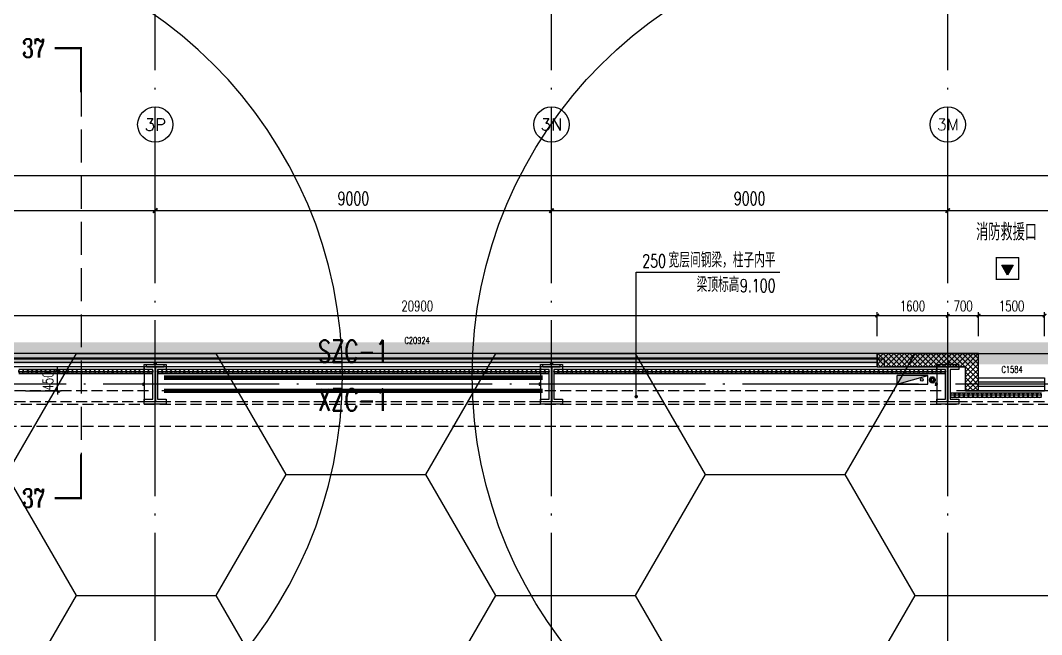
# Model space of a CAD drawing. Extents: x -821772 to -21949, y 506164 to 1049594.
# Drawn here: x -248917 to -225723, y 615030 to 628991 of the extents above; entities that cross this region are included whole.
import ezdxf
from ezdxf.enums import TextEntityAlignment as Align
from ezdxf.xclip import XClip

# ---------------------------------------------------------------- set-up
doc = ezdxf.new("R2010")
doc.units = 0
doc.header["$LTSCALE"] = 1000
doc.header["$MEASUREMENT"] = 0
doc.header["$XCLIPFRAME"] = 2
for name, pattern in [('10平面20250807_t3$0$CENTER', [2, 1.25, -0.25, 0.25, -0.25]), ('10平面20250807_t3$0$DASH', [0.35, 0.25, -0.1]), ('10平面20250807_t3$0$DOTE', [2.42, 2, -0.2, 0.02, -0.2]), ('DASH', [0.35, 0.25, -0.1])]:
    doc.linetypes.add(name, pattern=pattern)
doc.layers.get('Defpoints').update_dxf_attribs({"color": 210})
for name, color, linetype, lineweight in [('1-防火分区线', 201, 'DASH', 50), ('10平面20250807_t3$0$LG-ZF消防', 1, 'Continuous', 60), ('10平面20250807_t3$0$THIN', 8, 'Continuous', 0), ('10平面20250807_t3$0$柱间支撑', 8, '10平面20250807_t3$0$CENTER', 0)]:
    doc.layers.add(name, color=color, linetype=linetype, lineweight=lineweight)
for name, color, linetype in [('10平面20250807_t3$0$A-AXIS-D', 8, 'Continuous'), ('10平面20250807_t3$0$A-AXIS-DOTE', 8, '10平面20250807_t3$0$DOTE'), ('10平面20250807_t3$0$A-AXIS-DP', 8, 'Continuous'), ('10平面20250807_t3$0$A-AXIS-SYMB', 8, 'Continuous'), ('10平面20250807_t3$0$A-HATCH-2', 8, 'Continuous'), ('10平面20250807_t3$0$A-HRAIL', 8, 'Continuous'), ('10平面20250807_t3$0$A-LIN-V', 8, 'Continuous'), ('10平面20250807_t3$0$A-SFCE', 8, 'Continuous'), ('10平面20250807_t3$0$A-TEXT', 8, 'Continuous'), ('10平面20250807_t3$0$A-WINDOW', 8, 'Continuous'), ('10平面20250807_t3$0$AS-COLN', 8, 'Continuous'), ('10平面20250807_t3$0$AS-WALL', 8, 'Continuous'), ('10平面20250807_t3$0$AS-结构边线层', 8, 'Continuous'), ('10平面20250807_t3$0$DIM_SYMB', 8, 'Continuous'), ('10平面20250807_t3$0$PUB_HATCH', 8, 'Continuous'), ('10平面20250807_t3$0$PUB_TEXT', 8, 'Continuous'), ('10平面20250807_t3$0$RP-N2-01$0$$0$A-WIND-J', 8, 'Continuous'), ('10平面20250807_t3$0$RP-N2-01$0$A-WIND-J', 8, 'Continuous'), ('10平面20250807_t3$0$SB_ZF消火栓', 10, 'Continuous'), ('10平面20250807_t3$0$SB_ZF消火栓M', 10, 'Continuous'), ('10平面20250807_t3$0$建-窗', 8, 'Continuous'), ('10平面20250807_t3$0$建-门窗编号', 8, 'Continuous'), ('PUB_HATCH', 8, 'Continuous')]:
    doc.layers.add(name, color=color, linetype=linetype)
doc.styles.add('10平面20250807_t3$0$_TCH_AXIS', font='COMPLEX', dxfattribs={"bigfont": 'GBCBIG'})
doc.styles.add('10平面20250807_t3$0$_TCH_DIM', font='SIMPLEX', dxfattribs={"bigfont": 'GBCBIG'})
doc.styles.add('10平面20250807_t3$0$_TCH_DIM_T3', font='SIMPLEX', dxfattribs={"width": 0.705882, "bigfont": 'GBCBIG'})
doc.styles.add('10平面20250807_t3$0$_TCH_LABEL', font='COMPLEX', dxfattribs={"bigfont": 'GBCBIG'})
doc.styles.add('10平面20250807_t3$0$A-WIN-LABEL', font='SIMPLEX', dxfattribs={"bigfont": 'GBCBIG'})
doc.styles.add('10平面20250807_t3$0$TSSD_Rein', font='tj-romans1.shx', dxfattribs={"width": 0.7, "bigfont": 'tj-hztxt.shx'})
doc.dimstyles.new('10平面20250807_t3$0$_TCH_ARCH&&10', dxfattribs={"dimtxt": 29.75, "dimasz": 10, "dimexe": 10, "dimexo": 10, "dimgap": 12.625, "dimtad": 1, "dimdec": 0, "dimzin": 0, "dimdsep": 46, "dimtxsty": '10平面20250807_t3$0$_TCH_DIM_T3', "dimblk": '10平面20250807_t3$0$_ArchTick', "dimcen": 0.09, "dimclrt": 7, "dimazin": 2, "dimtfac": 1, "dimtdec": 0, "dimtix": 1, "dimtmove": 2, "dimatfit": 3, "dimfxl": 0, "dimtolj": 1, "dimtzin": 0, "dimarcsym": 0})
doc.dimstyles.new('10平面20250807_t3$0$_TCH_ARCH&&100', dxfattribs={"dimtxt": 297.5, "dimasz": 100, "dimexe": 100, "dimexo": 100, "dimgap": 126.25, "dimtad": 1, "dimdec": 0, "dimzin": 0, "dimdsep": 46, "dimtxsty": '10平面20250807_t3$0$_TCH_DIM_T3', "dimblk": '10平面20250807_t3$0$_ArchTick', "dimcen": 0.09, "dimclrt": 7, "dimazin": 2, "dimtfac": 1, "dimtdec": 0, "dimtix": 1, "dimtmove": 2, "dimatfit": 3, "dimfxl": 0, "dimtolj": 1, "dimtzin": 0, "dimarcsym": 0})
doc.dimstyles.new('10平面20250807_t3$0$_TCH_ARCH&&80', dxfattribs={"dimtxt": 238, "dimasz": 80, "dimexe": 80, "dimexo": 80, "dimgap": 101, "dimtad": 1, "dimdec": 0, "dimzin": 0, "dimdsep": 46, "dimtxsty": '10平面20250807_t3$0$_TCH_DIM_T3', "dimblk": '10平面20250807_t3$0$_ArchTick', "dimcen": 0.09, "dimclrt": 7, "dimazin": 2, "dimtfac": 1, "dimtdec": 0, "dimtix": 1, "dimtmove": 2, "dimatfit": 3, "dimfxl": 0, "dimtolj": 1, "dimtzin": 0, "dimarcsym": 0})
pattern_1 = [(45, (60, 0), (-60.000061, 60.000061), []), (135, (60, 0), (-60.000061, -60.000061), [])]

# ---------------------------------------------------------------- blocks, each defined once
blk = doc.blocks.new('10平面20250807_t3$0$_ArchTick')
at = {"color": 0, "linetype": 'ByBlock', "const_width": 0.4}
blk.add_lwpolyline([(-0.5, -0.5), (0.5, 0.5)], dxfattribs=at)
blk = doc.blocks.new('*D10059')
at = {"layer": '10平面20250807_t3$0$A-AXIS-D', "color": 0, "lineweight": -2}
for p, q in [((-34118, -180910), (-34118, -180052)), ((-34118, -180152), (-25118, -180152)), ((-25118, -180910), (-25118, -180052))]:
    blk.add_line(p, q, dxfattribs=at)
at = {"layer": 'Defpoints', "color": 0}
for p in [(-25118, -180152), (-34118, -181010), (-25118, -181010)]:
    blk.add_point(p, dxfattribs=at)
at = {"layer": '10平面20250807_t3$0$A-AXIS-D', "color": 0, "lineweight": -2, "xscale": 100, "yscale": 100, "zscale": 100, "rotation": 180}
blk.add_blockref('10平面20250807_t3$0$_ArchTick', (-34118, -180152), dxfattribs=at)
at = {"layer": '10平面20250807_t3$0$A-AXIS-D', "color": 0, "lineweight": -2, "xscale": 100, "yscale": 100, "zscale": 100}
blk.add_blockref('10平面20250807_t3$0$_ArchTick', (-25118, -180152), dxfattribs=at)
at = {"layer": '10平面20250807_t3$0$A-AXIS-D', "color": 7, "insert": (-29618, -179877), "char_height": 297.5, "attachment_point": 5, "style": '10平面20250807_t3$0$_TCH_DIM_T3'}
blk.add_mtext('\\A1;9000', dxfattribs=at)
blk = doc.blocks.new('*D10060')
at = {"layer": '10平面20250807_t3$0$A-AXIS-D', "color": 0, "lineweight": -2}
for p, q in [((-25118, -180910), (-25118, -180052)), ((-25118, -180152), (-16118, -180152)), ((-16118, -180910), (-16118, -180052))]:
    blk.add_line(p, q, dxfattribs=at)
at = {"layer": 'Defpoints', "color": 0}
for p in [(-16118, -180152), (-25118, -181010), (-16118, -181010)]:
    blk.add_point(p, dxfattribs=at)
at = {"layer": '10平面20250807_t3$0$A-AXIS-D', "color": 0, "lineweight": -2, "xscale": 100, "yscale": 100, "zscale": 100, "rotation": 180}
blk.add_blockref('10平面20250807_t3$0$_ArchTick', (-25118, -180152), dxfattribs=at)
at = {"layer": '10平面20250807_t3$0$A-AXIS-D', "color": 0, "lineweight": -2, "xscale": 100, "yscale": 100, "zscale": 100}
blk.add_blockref('10平面20250807_t3$0$_ArchTick', (-16118, -180152), dxfattribs=at)
at = {"layer": '10平面20250807_t3$0$A-AXIS-D', "color": 7, "insert": (-20618, -179877), "char_height": 297.5, "attachment_point": 5, "style": '10平面20250807_t3$0$_TCH_DIM_T3'}
blk.add_mtext('\\A1;9000', dxfattribs=at)
blk = doc.blocks.new('*D10061')
at = {"layer": '10平面20250807_t3$0$A-AXIS-D', "color": 0, "lineweight": -2}
for p, q in [((-16118, -180910), (-16118, -180052)), ((-16118, -180152), (-7118, -180152)), ((-7118, -180910), (-7118, -180052))]:
    blk.add_line(p, q, dxfattribs=at)
at = {"layer": 'Defpoints', "color": 0}
for p in [(-7118, -180152), (-16118, -181010), (-7118, -181010)]:
    blk.add_point(p, dxfattribs=at)
at = {"layer": '10平面20250807_t3$0$A-AXIS-D', "color": 0, "lineweight": -2, "xscale": 100, "yscale": 100, "zscale": 100, "rotation": 180}
blk.add_blockref('10平面20250807_t3$0$_ArchTick', (-16118, -180152), dxfattribs=at)
at = {"layer": '10平面20250807_t3$0$A-AXIS-D', "color": 0, "lineweight": -2, "xscale": 100, "yscale": 100, "zscale": 100}
blk.add_blockref('10平面20250807_t3$0$_ArchTick', (-7118, -180152), dxfattribs=at)
at = {"layer": '10平面20250807_t3$0$A-AXIS-D', "color": 7, "insert": (-11618, -179877), "char_height": 297.5, "attachment_point": 5, "style": '10平面20250807_t3$0$_TCH_DIM_T3'}
blk.add_mtext('\\A1;9000', dxfattribs=at)
blk = doc.blocks.new('*D10062')
at = {"layer": '10平面20250807_t3$0$A-AXIS-D', "color": 0, "lineweight": -2}
for p, q in [((-7118, -180910), (-7118, -180052)), ((-7118, -180152), (1882, -180152)), ((1882, -180910), (1882, -180052))]:
    blk.add_line(p, q, dxfattribs=at)
at = {"layer": 'Defpoints', "color": 0}
for p in [(1882, -180152), (-7118, -181010), (1882, -181010)]:
    blk.add_point(p, dxfattribs=at)
at = {"layer": '10平面20250807_t3$0$A-AXIS-D', "color": 0, "lineweight": -2, "xscale": 100, "yscale": 100, "zscale": 100, "rotation": 180}
blk.add_blockref('10平面20250807_t3$0$_ArchTick', (-7118, -180152), dxfattribs=at)
at = {"layer": '10平面20250807_t3$0$A-AXIS-D', "color": 0, "lineweight": -2, "xscale": 100, "yscale": 100, "zscale": 100}
blk.add_blockref('10平面20250807_t3$0$_ArchTick', (1882, -180152), dxfattribs=at)
at = {"layer": '10平面20250807_t3$0$A-AXIS-D', "color": 7, "insert": (-2618, -179877), "char_height": 297.5, "attachment_point": 5, "style": '10平面20250807_t3$0$_TCH_DIM_T3'}
blk.add_mtext('\\A1;9000', dxfattribs=at)
blk = doc.blocks.new('*D10074')
at = {"layer": '10平面20250807_t3$0$A-AXIS-D', "color": 0, "lineweight": -2}
for p, q in [((-93018, -180810), (-93018, -179252)), ((92682, -180810), (92682, -179252)), ((-93018, -179352), (92682, -179352))]:
    blk.add_line(p, q, dxfattribs=at)
at = {"layer": 'Defpoints', "color": 0}
for p in [(92682, -179352), (-93018, -180910), (92682, -180910)]:
    blk.add_point(p, dxfattribs=at)
at = {"layer": '10平面20250807_t3$0$A-AXIS-D', "color": 0, "lineweight": -2, "xscale": 100, "yscale": 100, "zscale": 100, "rotation": 180}
blk.add_blockref('10平面20250807_t3$0$_ArchTick', (-93018, -179352), dxfattribs=at)
at = {"layer": '10平面20250807_t3$0$A-AXIS-D', "color": 0, "lineweight": -2, "xscale": 100, "yscale": 100, "zscale": 100}
blk.add_blockref('10平面20250807_t3$0$_ArchTick', (92682, -179352), dxfattribs=at)
at = {"layer": '10平面20250807_t3$0$A-AXIS-D', "color": 7, "insert": (-168, -179077), "char_height": 297.5, "attachment_point": 5, "style": '10平面20250807_t3$0$_TCH_DIM_T3'}
blk.add_mtext('\\A1;185700', dxfattribs=at)
blk = doc.blocks.new('10平面20250807_t3$0$43243')
at = {"layer": '10平面20250807_t3$0$AS-结构边线层'}
blk.add_lwpolyline([(-225354, 620570), (-227454, 620570), (-227454, 621120), (-229294, 621120), (-229294, 621290), (-250514, 621290), (-250514, 621120), (-252354, 621120), (-252354, 620570), (-254454, 620570), (-254454, 621120), (-263994, 621120), (-263994, 621290), (-277514, 621290)], dxfattribs=at)
blk = doc.blocks.new('*D10476')
at = {"layer": '10平面20250807_t3$0$A-AXIS-DP', "color": 0, "lineweight": -2}
for p, q in [((-248800, 621020), (-247992, 621020)), ((-248072, 621020), (-248072, 621100)), ((-248072, 620570), (-248072, 621020)), ((-248800, 620570), (-247992, 620570)), ((-248072, 620570), (-248072, 620490))]:
    blk.add_line(p, q, dxfattribs=at)
at = {"layer": 'Defpoints', "color": 0}
for p in [(-248880, 621020), (-248072, 621020), (-248880, 620570)]:
    blk.add_point(p, dxfattribs=at)
at = {"layer": '10平面20250807_t3$0$A-AXIS-DP', "color": 0, "lineweight": -2, "xscale": 80, "yscale": 80, "zscale": 80}
for p, rotation in [((-248072, 621020), 270), ((-248072, 620570), 90)]:
    blk.add_blockref('10平面20250807_t3$0$_ArchTick', p, dxfattribs=dict(at, rotation=rotation))
at = {"layer": '10平面20250807_t3$0$A-AXIS-DP', "color": 7, "insert": (-248292, 620795), "char_height": 238, "attachment_point": 5, "rotation": 90, "style": '10平面20250807_t3$0$_TCH_DIM_T3'}
blk.add_mtext('\\A1;450', dxfattribs=at)
blk = doc.blocks.new('10平面20250807_t3$0$4324324')
at = {"layer": '10平面20250807_t3$0$A-HATCH-2', "linetype": '10平面20250807_t3$0$DASH'}
for p, q in [((-294754.2, 620270), (-135554.2, 620270)), ((-294754.2, 619770), (-135554.2, 619770))]:
    blk.add_line(p, q, dxfattribs=at)
blk = doc.blocks.new('*D10492')
at = {"layer": '10平面20250807_t3$0$A-AXIS-DP', "color": 0, "lineweight": -2}
for p, q in [((-165054, 621030), (-165054, 621079)), ((-165054, 621069), (-164654, 621069)), ((-164654, 621030), (-164654, 621079))]:
    blk.add_line(p, q, dxfattribs=at)
at = {"layer": 'Defpoints', "color": 0}
for p in [(-165054, 621020), (-164654, 621069), (-164654, 621020)]:
    blk.add_point(p, dxfattribs=at)
at = {"layer": '10平面20250807_t3$0$A-AXIS-DP', "color": 0, "lineweight": -2, "xscale": 10, "yscale": 10, "zscale": 10, "rotation": 180}
blk.add_blockref('10平面20250807_t3$0$_ArchTick', (-165054, 621069), dxfattribs=at)
at = {"layer": '10平面20250807_t3$0$A-AXIS-DP', "color": 0, "lineweight": -2, "xscale": 10, "yscale": 10, "zscale": 10}
blk.add_blockref('10平面20250807_t3$0$_ArchTick', (-164654, 621069), dxfattribs=at)
at = {"layer": '10平面20250807_t3$0$A-AXIS-DP', "color": 7, "insert": (-164854, 621096), "char_height": 29.8, "attachment_point": 5, "style": '10平面20250807_t3$0$_TCH_DIM_T3'}
blk.add_mtext('\\A1;400', dxfattribs=at)
blk = doc.blocks.new('*D10493')
at = {"layer": '10平面20250807_t3$0$A-AXIS-DP', "color": 0, "lineweight": -2}
for p, q in [((-165064, 621020), (-165105, 621020)), ((-165095, 620220), (-165095, 621020)), ((-165064, 620220), (-165105, 620220))]:
    blk.add_line(p, q, dxfattribs=at)
at = {"layer": 'Defpoints', "color": 0}
for p in [(-165095, 621020), (-165054, 621020), (-165054, 620220)]:
    blk.add_point(p, dxfattribs=at)
at = {"layer": '10平面20250807_t3$0$A-AXIS-DP', "color": 0, "lineweight": -2, "xscale": 10, "yscale": 10, "zscale": 10}
for p, rotation in [((-165095, 621020), 90), ((-165095, 620220), 270)]:
    blk.add_blockref('10平面20250807_t3$0$_ArchTick', p, dxfattribs=dict(at, rotation=rotation))
at = {"layer": '10平面20250807_t3$0$A-AXIS-DP', "color": 7, "insert": (-165123, 620620), "char_height": 29.8, "attachment_point": 5, "rotation": 90, "style": '10平面20250807_t3$0$_TCH_DIM_T3'}
blk.add_mtext('\\A1;800', dxfattribs=at)
blk = doc.blocks.new('10平面20250807_t3$0$RP-N2-01$0$$0$xfjy')
at = {"layer": '10平面20250807_t3$0$RP-N2-01$0$$0$A-WIND-J'}
h = blk.add_hatch(color=256, dxfattribs=at)
h.dxf.hatch_style = 1
h.paths.add_polyline_path([(1141876, -26214), (1142135, -26214), (1142005, -25989)])
at = {"layer": '10平面20250807_t3$0$RP-N2-01$0$$0$A-WIND-J', "const_width": 25}
blk.add_lwpolyline([(1141755, -25889), (1141755, -26389), (1142255, -26389), (1142255, -25889)], close=True, dxfattribs=at)
at = {"layer": '10平面20250807_t3$0$RP-N2-01$0$$0$A-WIND-J'}
for points in [[(1141755, -26389), (1142255, -26389), (1142255, -25889), (1141755, -25889)], [(1141876, -26214), (1142135, -26214), (1142005, -25989)]]:
    blk.add_lwpolyline(points, close=True, dxfattribs=at)
blk = doc.blocks.new('10平面20250807_t3$0$RP-N2-01$0$xfjy')
at = {"layer": '10平面20250807_t3$0$RP-N2-01$0$$0$A-WIND-J'}
blk.add_blockref('10平面20250807_t3$0$RP-N2-01$0$$0$xfjy', (0, 0), dxfattribs=at)
blk = doc.blocks.new('10平面20250807_t3$0$1232')
at = {"layer": '10平面20250807_t3$0$RP-N2-01$0$A-WIND-J', "xscale": -1, "rotation": 180}
blk.add_blockref('10平面20250807_t3$0$RP-N2-01$0$xfjy', (-1368505, 597215, 0), dxfattribs=at)
at = {"layer": '10平面20250807_t3$0$A-TEXT', "style": '10平面20250807_t3$0$_TCH_DIM'}
blk.add_text('消防救援口', height=384.1, dxfattribs=at).set_placement((-227211, 623989, 0))
blk = doc.blocks.new('10平面20250807_t3$0$23124232432')
at = {"layer": '10平面20250807_t3$0$柱间支撑', "const_width": 100}
for points in [[(-237054, 620870), (-245654, 620870)], [(-237054, 620570), (-245654, 620570)]]:
    blk.add_lwpolyline(points, dxfattribs=at)
at = {"layer": '10平面20250807_t3$0$THIN', "style": '10平面20250807_t3$0$TSSD_Rein', "width": 0.7}
for s, p in [('SZC-1', (-241354, 621070)), ('XZC-1', (-241354, 619966))]:
    blk.add_text(s, height=500, dxfattribs=at).set_placement(p, align=Align.BOTTOM_CENTER)
blk = doc.blocks.new('10平面20250807_t3$0$99平面图例外参$0$$LinePat$圆环')
for points in [[(0, 150), (300, 150)], [(0, 0), (300, 0)], [(0, -150), (300, -150)]]:
    blk.add_lwpolyline(points)
at = {"color": 0}
blk.add_circle((150, 0), 150, dxfattribs=at)
blk = doc.blocks.new('10平面20250807_t3$0$34242343243')
at = {"layer": '10平面20250807_t3$0$A-HRAIL', "yscale": 0.3333333333333333, "zscale": 0.3333333333333333}
for p, xscale, rotation in [((-248954, 621014), 0.3384127419231498, 2.033568827363012e-10), ((-248852, 621014), 0.3384127419231498, 2.033568827363012e-10), ((-248751, 621014), 0.3384127419231498, 2.033568827363012e-10), ((-248649, 621014), 0.3384127419231498, 2.033568827363012e-10), ((-248548, 621014), 0.3384127419231498, 2.033568827363012e-10), ((-248446, 621014), 0.3384127419231498, 2.033568827363012e-10), ((-248345, 621014), 0.3384127419231498, 2.033568827363012e-10), ((-248243, 621014), 0.3384127419231498, 2.033568827363012e-10), ((-248142, 621014), 0.3384127419231498, 2.033568827363012e-10), ((-248040, 621014), 0.3384127419231498, 2.033568827363012e-10), ((-247939, 621014), 0.3384127419231498, 2.033568827363012e-10), ((-247837, 621014), 0.3384127419231498, 2.033568827363012e-10), ((-247736, 621014), 0.3384127419231498, 2.033568827363012e-10), ((-247634, 621014), 0.3384127419231498, 2.033568827363012e-10), ((-247533, 621014), 0.3384127419231498, 2.033568827363012e-10), ((-247431, 621014), 0.3384127419231498, 2.033568827363012e-10), ((-247330, 621014), 0.3384127419231498, 2.033568827363012e-10), ((-247228, 621014), 0.3384127419231498, 2.033568827363012e-10), ((-247126, 621014), 0.3384127419231498, 2.033568827363012e-10), ((-247025, 621014), 0.3384127419231498, 2.033568827363012e-10), ((-246923, 621014), 0.3384127419231498, 2.033568827363012e-10), ((-246822, 621014), 0.3384127419231498, 2.033568827363012e-10), ((-246720, 621014), 0.3384127419231498, 2.033568827363012e-10), ((-246619, 621014), 0.3384127419231498, 2.033568827363012e-10), ((-246517, 621014), 0.3384127419231498, 2.033568827363012e-10), ((-246416, 621014), 0.3384127419231498, 2.033568827363012e-10), ((-246314, 621014), 0.3384127419231498, 2.033568827363012e-10), ((-246213, 621014), 0.3384127419231498, 2.033568827363012e-10), ((-246111, 621014), 0.3384127419231498, 2.033568827363012e-10), ((-246010, 621014), 0.3384127419231498, 2.033568827363012e-10), ((-245800, 621014), 0.3368181818181818, 2.032837260091426e-10), ((-245699, 621014), 0.3368181818181818, 2.032837260091426e-10), ((-245598, 621014), 0.3368181818181818, 2.032837260091426e-10), ((-245497, 621014), 0.3368181818181818, 2.032837260091426e-10), ((-245396, 621014), 0.3368181818181818, 2.032837260091426e-10), ((-245295, 621014), 0.3368181818181818, 2.032837260091426e-10), ((-245194, 621014), 0.3368181818181818, 2.032837260091426e-10), ((-245093, 621014), 0.3368181818181818, 2.032837260091426e-10), ((-244992, 621014), 0.3368181818181818, 2.032837260091426e-10), ((-244891, 621014), 0.3368181818181818, 2.032837260091426e-10), ((-244790, 621014), 0.3368181818181818, 2.032837260091426e-10), ((-244689, 621014), 0.3368181818181818, 2.032837260091426e-10), ((-244588, 621014), 0.3368181818181818, 2.032837260091426e-10), ((-244487, 621014), 0.3368181818181818, 2.032837260091426e-10), ((-244386, 621014), 0.3368181818181818, 2.032837260091426e-10), ((-244285, 621014), 0.3368181818181818, 2.032837260091426e-10), ((-244183, 621014), 0.3368181818181818, 2.032837260091426e-10), ((-244082, 621014), 0.3368181818181818, 2.032837260091426e-10), ((-243981, 621014), 0.3368181818181818, 2.032837260091426e-10), ((-243880, 621014), 0.3368181818181818, 2.032837260091426e-10), ((-243779, 621014), 0.3368181818181818, 2.032837260091426e-10), ((-243678, 621014), 0.3368181818181818, 2.032837260091426e-10), ((-243577, 621014), 0.3368181818181818, 2.032837260091426e-10), ((-243476, 621014), 0.3368181818181818, 2.032837260091426e-10), ((-243375, 621014), 0.3368181818181818, 2.032837260091426e-10), ((-243274, 621014), 0.3368181818181818, 2.032837260091426e-10), ((-243173, 621014), 0.3368181818181818, 2.032837260091426e-10), ((-243072, 621014), 0.3368181818181818, 2.032837260091426e-10), ((-242971, 621014), 0.3368181818181818, 2.032837260091426e-10), ((-242870, 621014), 0.3368181818181818, 2.032837260091426e-10), ((-242769, 621014), 0.3368181818181818, 2.032837260091426e-10), ((-242668, 621014), 0.3368181818181818, 2.032837260091426e-10), ((-242567, 621014), 0.3368181818181818, 2.032837260091426e-10), ((-242466, 621014), 0.3368181818181818, 2.032837260091426e-10), ((-242365, 621014), 0.3368181818181818, 2.032837260091426e-10), ((-242264, 621014), 0.3368181818181818, 2.032837260091426e-10), ((-242163, 621014), 0.3368181818181818, 2.032837260091426e-10), ((-242062, 621014), 0.3368181818181818, 2.032837260091426e-10), ((-241960, 621014), 0.3368181818181818, 2.032837260091426e-10), ((-241859, 621014), 0.3368181818181818, 2.032837260091426e-10), ((-241758, 621014), 0.3368181818181818, 2.032837260091426e-10), ((-241657, 621014), 0.3368181818181818, 2.032837260091426e-10), ((-241556, 621014), 0.3368181818181818, 2.032837260091426e-10), ((-241455, 621014), 0.3368181818181818, 2.032837260091426e-10), ((-241354, 621014), 0.3368181818181818, 2.032837260091426e-10), ((-241253, 621014), 0.3368181818181818, 2.032837260091426e-10), ((-241152, 621014), 0.3368181818181818, 2.032837260091426e-10), ((-241051, 621014), 0.3368181818181818, 2.032837260091426e-10), ((-240950, 621014), 0.3368181818181818, 2.032837260091426e-10), ((-240849, 621014), 0.3368181818181818, 2.032837260091426e-10), ((-240748, 621014), 0.3368181818181818, 2.032837260091426e-10), ((-240647, 621014), 0.3368181818181818, 2.032837260091426e-10), ((-240546, 621014), 0.3368181818181818, 2.032837260091426e-10), ((-240445, 621014), 0.3368181818181818, 2.032837260091426e-10), ((-240344, 621014), 0.3368181818181818, 2.032837260091426e-10), ((-240243, 621014), 0.3368181818181818, 2.032837260091426e-10), ((-240142, 621014), 0.3368181818181818, 2.032837260091426e-10), ((-240041, 621014), 0.3368181818181818, 2.032837260091426e-10), ((-239940, 621014), 0.3368181818181818, 2.032837260091426e-10), ((-239839, 621014), 0.3368181818181818, 2.032837260091426e-10), ((-239737, 621014), 0.3368181818181818, 2.032837260091426e-10), ((-239636, 621014), 0.3368181818181818, 2.032837260091426e-10), ((-239535, 621014), 0.3368181818181818, 2.032837260091426e-10), ((-239434, 621014), 0.3368181818181818, 2.032837260091426e-10), ((-239333, 621014), 0.3368181818181818, 2.032837260091426e-10), ((-239232, 621014), 0.3368181818181818, 2.032837260091426e-10), ((-239131, 621014), 0.3368181818181818, 2.032837260091426e-10), ((-239030, 621014), 0.3368181818181818, 2.032837260091426e-10), ((-238929, 621014), 0.3368181818181818, 2.032837260091426e-10), ((-238828, 621014), 0.3368181818181818, 2.032837260091426e-10), ((-238727, 621014), 0.3368181818181818, 2.032837260091426e-10), ((-238626, 621014), 0.3368181818181818, 2.032837260091426e-10), ((-238525, 621014), 0.3368181818181818, 2.032837260091426e-10), ((-238424, 621014), 0.3368181818181818, 2.032837260091426e-10), ((-238323, 621014), 0.3368181818181818, 2.032837260091426e-10), ((-238222, 621014), 0.3368181818181818, 2.032837260091426e-10), ((-238121, 621014), 0.3368181818181818, 2.032837260091426e-10), ((-238020, 621014), 0.3368181818181818, 2.032837260091426e-10), ((-237919, 621014), 0.3368181818181818, 2.032837260091426e-10), ((-237818, 621014), 0.3368181818181818, 2.032837260091426e-10), ((-237717, 621014), 0.3368181818181818, 2.032837260091426e-10), ((-237616, 621014), 0.3368181818181818, 2.032837260091426e-10), ((-237514, 621014), 0.3368181818181818, 2.032837260091426e-10), ((-237413, 621014), 0.3368181818181818, 2.032837260091426e-10), ((-237312, 621014), 0.3368181818181818, 2.032837260091426e-10), ((-237211, 621014), 0.3368181818181818, 2.032837260091426e-10), ((-237110, 621014), 0.3368181818181818, 2.032837260091426e-10), ((-237009, 621014), 0.3368181818181818, 2.032837260091426e-10), ((-236800, 621014), 0.3368181818181785, 2.040338504593629e-10), ((-236699, 621014), 0.3368181818181785, 2.040338504593629e-10), ((-236598, 621014), 0.3368181818181785, 2.040338504593629e-10), ((-236497, 621014), 0.3368181818181785, 2.040338504593629e-10), ((-236396, 621014), 0.3368181818181785, 2.040338504593629e-10), ((-236295, 621014), 0.3368181818181785, 2.040338504593629e-10), ((-236194, 621014), 0.3368181818181785, 2.040338504593629e-10), ((-236093, 621014), 0.3368181818181785, 2.040338504593629e-10), ((-235992, 621014), 0.3368181818181785, 2.040338504593629e-10), ((-235891, 621014), 0.3368181818181785, 2.040338504593629e-10), ((-235790, 621014), 0.3368181818181785, 2.040338504593629e-10), ((-235689, 621014), 0.3368181818181785, 2.040338504593629e-10), ((-235588, 621014), 0.3368181818181785, 2.040338504593629e-10), ((-235487, 621014), 0.3368181818181785, 2.040338504593629e-10), ((-235386, 621014), 0.3368181818181785, 2.040338504593629e-10), ((-235285, 621014), 0.3368181818181785, 2.040338504593629e-10), ((-235183, 621014), 0.3368181818181785, 2.040338504593629e-10), ((-235082, 621014), 0.3368181818181785, 2.040338504593629e-10), ((-234981, 621014), 0.3368181818181785, 2.040338504593629e-10), ((-234880, 621014), 0.3368181818181785, 2.040338504593629e-10), ((-234779, 621014), 0.3368181818181785, 2.040338504593629e-10), ((-234678, 621014), 0.3368181818181785, 2.040338504593629e-10), ((-234577, 621014), 0.3368181818181785, 2.040338504593629e-10), ((-234476, 621014), 0.3368181818181785, 2.040338504593629e-10), ((-234375, 621014), 0.3368181818181785, 2.040338504593629e-10), ((-234274, 621014), 0.3368181818181785, 2.040338504593629e-10), ((-234173, 621014), 0.3368181818181785, 2.040338504593629e-10), ((-234072, 621014), 0.3368181818181785, 2.040338504593629e-10), ((-233971, 621014), 0.3368181818181785, 2.040338504593629e-10), ((-233870, 621014), 0.3368181818181785, 2.040338504593629e-10), ((-233769, 621014), 0.3368181818181785, 2.040338504593629e-10), ((-233668, 621014), 0.3368181818181785, 2.040338504593629e-10), ((-233567, 621014), 0.3368181818181785, 2.040338504593629e-10), ((-233466, 621014), 0.3368181818181785, 2.040338504593629e-10), ((-233365, 621014), 0.3368181818181785, 2.040338504593629e-10), ((-233264, 621014), 0.3368181818181785, 2.040338504593629e-10), ((-233163, 621014), 0.3368181818181785, 2.040338504593629e-10), ((-233062, 621014), 0.3368181818181785, 2.040338504593629e-10), ((-232960, 621014), 0.3368181818181785, 2.040338504593629e-10), ((-232859, 621014), 0.3368181818181785, 2.040338504593629e-10), ((-232758, 621014), 0.3368181818181785, 2.040338504593629e-10), ((-232657, 621014), 0.3368181818181785, 2.040338504593629e-10), ((-232556, 621014), 0.3368181818181785, 2.040338504593629e-10), ((-232455, 621014), 0.3368181818181785, 2.040338504593629e-10), ((-232354, 621014), 0.3368181818181785, 2.040338504593629e-10), ((-232253, 621014), 0.3368181818181785, 2.040338504593629e-10), ((-232152, 621014), 0.3368181818181785, 2.040338504593629e-10), ((-232051, 621014), 0.3368181818181785, 2.040338504593629e-10), ((-231950, 621014), 0.3368181818181785, 2.040338504593629e-10), ((-231849, 621014), 0.3368181818181785, 2.040338504593629e-10), ((-231748, 621014), 0.3368181818181785, 2.040338504593629e-10), ((-231647, 621014), 0.3368181818181785, 2.040338504593629e-10), ((-231546, 621014), 0.3368181818181785, 2.040338504593629e-10), ((-231445, 621014), 0.3368181818181785, 2.040338504593629e-10), ((-231344, 621014), 0.3368181818181785, 2.040338504593629e-10), ((-231243, 621014), 0.3368181818181785, 2.040338504593629e-10), ((-231142, 621014), 0.3368181818181785, 2.040338504593629e-10), ((-231041, 621014), 0.3368181818181785, 2.040338504593629e-10), ((-230940, 621014), 0.3368181818181785, 2.040338504593629e-10), ((-230839, 621014), 0.3368181818181785, 2.040338504593629e-10), ((-230737, 621014), 0.3368181818181785, 2.040338504593629e-10), ((-230636, 621014), 0.3368181818181785, 2.040338504593629e-10), ((-230535, 621014), 0.3368181818181785, 2.040338504593629e-10), ((-230434, 621014), 0.3368181818181785, 2.040338504593629e-10), ((-230333, 621014), 0.3368181818181785, 2.040338504593629e-10), ((-230232, 621014), 0.3368181818181785, 2.040338504593629e-10), ((-230131, 621014), 0.3368181818181785, 2.040338504593629e-10), ((-230030, 621014), 0.3368181818181785, 2.040338504593629e-10), ((-229929, 621014), 0.3368181818181785, 2.040338504593629e-10), ((-229828, 621014), 0.3368181818181785, 2.040338504593629e-10), ((-229727, 621014), 0.3368181818181785, 2.040338504593629e-10), ((-229626, 621014), 0.3368181818181785, 2.040338504593629e-10), ((-229525, 621014), 0.3368181818181785, 2.040338504593629e-10), ((-229424, 621014), 0.3368181818181785, 2.040338504593629e-10), ((-229323, 621014), 0.3368181818181785, 2.040338504593629e-10), ((-229222, 621014), 0.3368181818181785, 2.040338504593629e-10), ((-229121, 621014), 0.3368181818181785, 2.040338504593629e-10), ((-229020, 621014), 0.3368181818181785, 2.040338504593629e-10), ((-228919, 621014), 0.3368181818181785, 2.040338504593629e-10), ((-228818, 621014), 0.3368181818181785, 2.040338504593629e-10), ((-228717, 621014), 0.3368181818181785, 2.040338504593629e-10), ((-228616, 621014), 0.3368181818181785, 2.040338504593629e-10), ((-228514, 621014), 0.3368181818181785, 2.040338504593629e-10), ((-228413, 621014), 0.3368181818181785, 2.040338504593629e-10), ((-228312, 621014), 0.3368181818181785, 2.040338504593629e-10), ((-228211, 621014), 0.3368181818181785, 2.040338504593629e-10), ((-228110, 621014), 0.3368181818181785, 2.040338504593629e-10), ((-228009, 621014), 0.3368181818181785, 2.040338504593629e-10)]:
    blk.add_blockref('10平面20250807_t3$0$99平面图例外参$0$$LinePat$圆环', p, dxfattribs=dict(at, xscale=xscale, rotation=rotation))
at = {"layer": '10平面20250807_t3$0$A-HRAIL', "xscale": -0.3461333288391431, "yscale": 0.3333333333333333, "zscale": 0.3333333333333333}
for p in [(-227696, 620470), (-227593, 620470), (-227489, 620470), (-227385, 620470), (-227281, 620470), (-227177, 620470), (-227073, 620470), (-226969, 620470), (-226866, 620470), (-226762, 620470), (-226658, 620470), (-226554, 620470), (-226450, 620470), (-226346, 620470), (-226243, 620470), (-226139, 620470), (-226035, 620470), (-225931, 620470), (-225827, 620470), (-225723, 620470)]:
    blk.add_blockref('10平面20250807_t3$0$99平面图例外参$0$$LinePat$圆环', p, dxfattribs=at)
blk = doc.blocks.new('10平面20250807_t3$0$A$C5D961328')
at = {"layer": '10平面20250807_t3$0$SB_ZF消火栓'}
blk.add_hatch(color=256, dxfattribs=at).paths.add_polyline_path([(0, 40), (700, 40), (700, 240)])
at = {"layer": '10平面20250807_t3$0$A-LIN-V', "ltscale": 500}
blk.add_circle((350, 40), 10001, dxfattribs=at)
at = {"layer": '10平面20250807_t3$0$SB_ZF消火栓'}
for p, q in [((700, 240), (0, 240)), ((0, 240), (0, 40)), ((700, 240), (0, 40)), ((700, 240), (700, 40)), ((0, 40), (700, 40))]:
    blk.add_line(p, q, dxfattribs=at)
at = {"layer": '10平面20250807_t3$0$SB_ZF消火栓', "color": 1}
blk.add_circle((140, 140), 32.5, dxfattribs=at)
blk = doc.blocks.new('10平面20250807_t3$0$we42342343234')
at = {"layer": '10平面20250807_t3$0$LG-ZF消防'}
blk.add_circle((-228204, 620820), 50, dxfattribs=at)
at = {"layer": '10平面20250807_t3$0$SB_ZF消火栓M', "xscale": -1, "rotation": 180}
blk.add_blockref('10平面20250807_t3$0$A$C5D961328', (-251955, 620960), dxfattribs=at)
at = {"layer": '10平面20250807_t3$0$SB_ZF消火栓M', "rotation": 180}
blk.add_blockref('10平面20250807_t3$0$A$C5D961328', (-228304, 620960), dxfattribs=at)
blk = doc.blocks.new('10平面20250807_t3$0$234243242332')
at = {"layer": '10平面20250807_t3$0$SB_ZF消火栓'}
blk.add_blockref('10平面20250807_t3$0$we42342343234', (0, 0), dxfattribs=at)
blk = doc.blocks.new('*D12082')
at = {"layer": '10平面20250807_t3$0$A-AXIS-DP', "color": 0, "lineweight": -2}
for p, q in [((-250354, 621810), (-250354, 622360)), ((-229454, 621810), (-229454, 622360)), ((-250354, 622280), (-229454, 622280))]:
    blk.add_line(p, q, dxfattribs=at)
at = {"layer": 'Defpoints', "color": 0}
for p in [(-229454, 622280), (-250354, 621730), (-229454, 621730)]:
    blk.add_point(p, dxfattribs=at)
at = {"layer": '10平面20250807_t3$0$A-AXIS-DP', "color": 0, "lineweight": -2, "xscale": 80, "yscale": 80, "zscale": 80, "rotation": 180}
blk.add_blockref('10平面20250807_t3$0$_ArchTick', (-250354, 622280), dxfattribs=at)
at = {"layer": '10平面20250807_t3$0$A-AXIS-DP', "color": 0, "lineweight": -2, "xscale": 80, "yscale": 80, "zscale": 80}
blk.add_blockref('10平面20250807_t3$0$_ArchTick', (-229454, 622280), dxfattribs=at)
at = {"layer": '10平面20250807_t3$0$A-AXIS-DP', "color": 7, "insert": (-239904, 622500), "char_height": 238, "attachment_point": 5, "style": '10平面20250807_t3$0$_TCH_DIM_T3'}
blk.add_mtext('\\A1;20900', dxfattribs=at)
blk = doc.blocks.new('*D12083')
at = {"layer": '10平面20250807_t3$0$A-AXIS-DP', "color": 0, "lineweight": -2}
for p, q in [((-229454, 621810), (-229454, 622360)), ((-227854, 621810), (-227854, 622360)), ((-229454, 622280), (-227854, 622280))]:
    blk.add_line(p, q, dxfattribs=at)
at = {"layer": 'Defpoints', "color": 0}
for p in [(-227854, 622280), (-229454, 621730), (-227854, 621730)]:
    blk.add_point(p, dxfattribs=at)
at = {"layer": '10平面20250807_t3$0$A-AXIS-DP', "color": 0, "lineweight": -2, "xscale": 80, "yscale": 80, "zscale": 80, "rotation": 180}
blk.add_blockref('10平面20250807_t3$0$_ArchTick', (-229454, 622280), dxfattribs=at)
at = {"layer": '10平面20250807_t3$0$A-AXIS-DP', "color": 0, "lineweight": -2, "xscale": 80, "yscale": 80, "zscale": 80}
blk.add_blockref('10平面20250807_t3$0$_ArchTick', (-227854, 622280), dxfattribs=at)
at = {"layer": '10平面20250807_t3$0$A-AXIS-DP', "color": 7, "insert": (-228654, 622500), "char_height": 238, "attachment_point": 5, "style": '10平面20250807_t3$0$_TCH_DIM_T3'}
blk.add_mtext('\\A1;1600', dxfattribs=at)
blk = doc.blocks.new('*D12084')
at = {"layer": '10平面20250807_t3$0$A-AXIS-DP', "color": 0, "lineweight": -2}
for p, q in [((-227854, 621810), (-227854, 622360)), ((-227154, 621810), (-227154, 622360)), ((-227854, 622280), (-227154, 622280))]:
    blk.add_line(p, q, dxfattribs=at)
at = {"layer": 'Defpoints', "color": 0}
for p in [(-227154, 622280), (-227854, 621730), (-227154, 621730)]:
    blk.add_point(p, dxfattribs=at)
at = {"layer": '10平面20250807_t3$0$A-AXIS-DP', "color": 0, "lineweight": -2, "xscale": 80, "yscale": 80, "zscale": 80, "rotation": 180}
blk.add_blockref('10平面20250807_t3$0$_ArchTick', (-227854, 622280), dxfattribs=at)
at = {"layer": '10平面20250807_t3$0$A-AXIS-DP', "color": 0, "lineweight": -2, "xscale": 80, "yscale": 80, "zscale": 80}
blk.add_blockref('10平面20250807_t3$0$_ArchTick', (-227154, 622280), dxfattribs=at)
at = {"layer": '10平面20250807_t3$0$A-AXIS-DP', "color": 7, "insert": (-227504, 622500), "char_height": 238, "attachment_point": 5, "style": '10平面20250807_t3$0$_TCH_DIM_T3'}
blk.add_mtext('\\A1;700', dxfattribs=at)
blk = doc.blocks.new('*D12085')
at = {"layer": '10平面20250807_t3$0$A-AXIS-DP', "color": 0, "lineweight": -2}
for p, q in [((-227154, 621810), (-227154, 622360)), ((-225654, 621810), (-225654, 622360)), ((-227154, 622280), (-225654, 622280))]:
    blk.add_line(p, q, dxfattribs=at)
at = {"layer": 'Defpoints', "color": 0}
for p in [(-225654, 622280), (-227154, 621730), (-225654, 621730)]:
    blk.add_point(p, dxfattribs=at)
at = {"layer": '10平面20250807_t3$0$A-AXIS-DP', "color": 0, "lineweight": -2, "xscale": 80, "yscale": 80, "zscale": 80, "rotation": 180}
blk.add_blockref('10平面20250807_t3$0$_ArchTick', (-227154, 622280), dxfattribs=at)
at = {"layer": '10平面20250807_t3$0$A-AXIS-DP', "color": 0, "lineweight": -2, "xscale": 80, "yscale": 80, "zscale": 80}
blk.add_blockref('10平面20250807_t3$0$_ArchTick', (-225654, 622280), dxfattribs=at)
at = {"layer": '10平面20250807_t3$0$A-AXIS-DP', "color": 7, "insert": (-226404, 622500), "char_height": 238, "attachment_point": 5, "style": '10平面20250807_t3$0$_TCH_DIM_T3'}
blk.add_mtext('\\A1;1500', dxfattribs=at)
blk = doc.blocks.new('10平面20250807_t3$0$WINDOW2DLIB$DYNSTYLE$00000005')
at = {"color": 0}
for points in [[(-0.5, 0.5), (-0.5, -0.5)], [(-0.5, 0.5), (0.5, 0.5)], [(0.5, -0.5), (0.5, 0.5)], [(0.5, 0.1667), (-0.5, 0.1667)], [(0.5, -0.1667), (-0.5, -0.1667)], [(-0.5, -0.5), (0.5, -0.5)]]:
    blk.add_lwpolyline(points, dxfattribs=at)
blk = doc.blocks.new('10平面20250807_t3$0$dote')
at = {"layer": '10平面20250807_t3$0$A-AXIS-D'}
for centre in [(-25117.8, -178196), (-16117.8, -178196), (-7117.8, -178196)]:
    blk.add_circle(centre, 400, dxfattribs=at)
at = {"layer": '10平面20250807_t3$0$A-AXIS-DOTE', "ltscale": 2}
for p, q in [((-25117.8, -264080), (-25117.8, -167560.7)), ((-16117.8, -264080), (-16117.8, -167560.7)), ((-7117.8, -264080), (-7117.8, -167560.7)), ((98696.4, -184100), (-97273.6, -184100))]:
    blk.add_line(p, q, dxfattribs=at)
at = {"layer": '10平面20250807_t3$0$DIM_SYMB', "linetype": '10平面20250807_t3$0$DASH', "ltscale": 3}
blk.add_line((-26803.6, -177260.1), (-26803.6, -185890.1), dxfattribs=at)
at = {"layer": '10平面20250807_t3$0$DIM_SYMB', "const_width": 50}
for points in [[(-27403.6, -176460.1), (-26803.6, -176460.1), (-26803.6, -177460.1)], [(-26803.6, -185690.1), (-26803.6, -186690.1), (-27403.6, -186690.1)]]:
    blk.add_lwpolyline(points, dxfattribs=at)
at = {"layer": '10平面20250807_t3$0$PUB_TEXT', "style": '10平面20250807_t3$0$_TCH_LABEL', "width": 0.705882}
for p in [(-28139.3, -176672.6), (-28139.3, -186902.6)]:
    blk.add_text('37', height=425, dxfattribs=at).set_placement(p)
at = {"layer": '10平面20250807_t3$0$PUB_TEXT', "style": '10平面20250807_t3$0$_TCH_AXIS'}
for s, height, p, p2 in [('3P', 282.17, (-25359.7, -178337.1), (-24875.9, -178337.1)), ('3N', 270.86, (-16362.9, -178331.5), (-15872.7, -178331.5)), ('3M', 260.31, (-7365.7, -178326.2), (-6869.9, -178326.2))]:
    blk.add_text(s, height=height, dxfattribs=at).set_placement(p, p2, align=Align.FIT)
at = {"layer": '10平面20250807_t3$0$A-AXIS-D'}
for base, p1, p2, picture, middle in [((92682.2, -179352.2), (-93017.8, -180910.2), (92682.2, -180910.2), '*D10074', (-167.8, -179077.2)), ((-25117.8, -180152.2), (-34117.8, -181010.2), (-25117.8, -181010.2), '*D10059', (-29617.8, -179877.2)), ((-16117.8, -180152.2), (-25117.8, -181010.2), (-16117.8, -181010.2), '*D10060', (-20617.8, -179877.2)), ((-7117.8, -180152.2), (-16117.8, -181010.2), (-7117.8, -181010.2), '*D10061', (-11617.8, -179877.2)), ((1882.2, -180152.2), (-7117.8, -181010.2), (1882.2, -181010.2), '*D10062', (-2617.8, -179877.2))]:
    dim = blk.add_linear_dim(base=base, p1=p1, p2=p2, angle=0, dimstyle='10平面20250807_t3$0$_TCH_ARCH&&100', override={"dimgap": 0}, dxfattribs=at)
    dim.commit()
    dim.dimension.update_dxf_attribs({"geometry": picture, "text_midpoint": middle, "dimtype": 129})
blk = doc.blocks.new('10平面20250807_t3$0$3243243')
at = {"layer": '10平面20250807_t3$0$A-AXIS-SYMB'}
for p, q in [((-234930, 620440), (-234930, 623270)), ((-234930, 623270), (-231670, 623270))]:
    blk.add_line(p, q, dxfattribs=at)
at = {"layer": '10平面20250807_t3$0$A-AXIS-SYMB', "const_width": 40}
blk.add_lwpolyline([(-234930, 620420, 1), (-234930, 620460, 1)], format="xyb", close=True, dxfattribs=at)
at = {"layer": '10平面20250807_t3$0$A-SFCE', "color": 2, "linetype": '10平面20250807_t3$0$DASH'}
for p, q in [((-246004.2, 620570), (-254704.2, 620570)), ((-219004.2, 620570), (-227704.2, 620570)), ((-246004.2, 620320), (-254704.2, 620320)), ((-219004.2, 620320), (-227704.2, 620320))]:
    blk.add_line(p, q, dxfattribs=at)
at = {"layer": '10平面20250807_t3$0$A-SFCE', "linetype": '10平面20250807_t3$0$DASH'}
for p, q in [((-228004.2, 620570), (-245704.2, 620570)), ((-228004.2, 620320), (-245704.2, 620320))]:
    blk.add_line(p, q, dxfattribs=at)
at = {"layer": '10平面20250807_t3$0$PUB_TEXT', "style": '10平面20250807_t3$0$_TCH_DIM'}
for s, p in [('宽层间钢梁，柱子内平', (-234195.2, 623375)), ('梁顶标高', (-233558, 622815))]:
    blk.add_text(s, height=337.59, dxfattribs=at).set_placement(p)
at = {"layer": '10平面20250807_t3$0$PUB_TEXT', "style": '10平面20250807_t3$0$_TCH_DIM', "width": 0.705882}
for s, p in [('250', (-234795.2, 623375)), ('9.100', (-232575, 622815))]:
    blk.add_text(s, height=297.5, dxfattribs=at).set_placement(p)
at = {"layer": '10平面20250807_t3$0$A-AXIS-DP', "color": 1}
dim = blk.add_aligned_dim(p1=(-248880, 620570), p2=(-248880, 621020), distance=-808, dimstyle='10平面20250807_t3$0$_TCH_ARCH&&80', dxfattribs=at)
dim.commit()
dim.dimension.update_dxf_attribs({"geometry": '*D10476', "text_midpoint": (-248292, 620795)})
blk = doc.blocks.new('10平面20250807_t3$0$w42343243')
at = {"layer": '10平面20250807_t3$0$A-HATCH-2'}
blk.add_lwpolyline([(-165104.2, 621070), (-164604.2, 621070), (-164604.2, 620958), (-164800.2, 620958), (-164800.2, 620282), (-164604.2, 620282), (-164604.2, 620170), (-165104.2, 620170), (-165104.2, 620282), (-164908.2, 620282), (-164908.2, 620958), (-165104.2, 620958)], close=True, dxfattribs=at)
at = {"layer": '10平面20250807_t3$0$AS-COLN', "color": 3}
blk.add_lwpolyline([(-165054.2, 621020), (-164654.2, 621020), (-164654.2, 621008), (-164850.2, 621008), (-164850.2, 620232), (-164654.2, 620232), (-164654.2, 620220), (-165054.2, 620220), (-165054.2, 620232), (-164858.2, 620232), (-164858.2, 621008), (-165054.2, 621008)], close=True, dxfattribs=at)
at = {"layer": '10平面20250807_t3$0$A-AXIS-DP'}
for p1, p2, distance, picture, middle in [((-165054.2, 620220), (-165054.2, 621020), 41.2, '*D10493', (-165122.9, 620620)), ((-165054.2, 621020), (-164654.2, 621020), 48.8, '*D10492', (-164854.2, 621096.2))]:
    dim = blk.add_aligned_dim(p1=p1, p2=p2, distance=distance, dimstyle='10平面20250807_t3$0$_TCH_ARCH&&10', dxfattribs=at)
    dim.commit()
    dim.dimension.update_dxf_attribs({"geometry": picture, "text_midpoint": middle})
blk = doc.blocks.new('10平面20250807_t3$0$42343')
at = {"layer": '10平面20250807_t3$0$A-WINDOW'}
for p in [(-81000, 100), (-72000, 100), (-63000, 100)]:
    blk.add_blockref('10平面20250807_t3$0$w42343243', p, dxfattribs=at)
blk = doc.blocks.new('10平面20250807_t3')
at = {"layer": '10平面20250807_t3$0$PUB_HATCH'}
h = blk.add_hatch(dxfattribs=at)
h.set_pattern_fill('多孔材料', color=256, scale=30, style=0)
h.set_pattern_definition(pattern_1)
h.paths.add_polyline_path([(-227154.2, 621419.9), (-229454.2, 621419.9), (-229454.2, 621119.9), (-227454.2, 621119.9)])
h = blk.add_hatch(dxfattribs=at)
h.set_pattern_fill('多孔材料', color=256, scale=30, style=0)
h.set_pattern_definition(pattern_1)
h.paths.add_polyline_path([(-227454.2, 620569.9), (-227154.2, 620869.9), (-227154.2, 621419.9), (-227454.2, 621119.9)])
h = blk.add_hatch(dxfattribs=at)
h.set_pattern_fill('多孔材料', color=256, scale=30, style=0)
h.set_pattern_definition(pattern_1)
h.paths.add_polyline_path([(-227454.2, 620569.9), (-227154.2, 620569.9), (-227154.2, 620869.9)])
at = {"layer": '10平面20250807_t3$0$AS-WALL'}
for p, q in [((-227154.2, 621419.9), (-229454.2, 621419.9)), ((-229454.2, 621419.9), (-229454.2, 621119.9)), ((-227154.2, 620869.9), (-227154.2, 621419.9)), ((-229454.2, 621119.9), (-227454.2, 621119.9)), ((-227454.2, 620569.9), (-227454.2, 621119.9)), ((-227154.2, 620569.9), (-227154.2, 620869.9)), ((-227454.2, 620569.9), (-227154.2, 620569.9))]:
    blk.add_line(p, q, dxfattribs=at)
blk.add_blockref('10平面20250807_t3$0$1232', (0, 0))
at = {"layer": '10平面20250807_t3$0$A-AXIS-DP'}
blk.add_blockref('10平面20250807_t3$0$3243243', (0, 0), dxfattribs=at)
at = {"layer": '10平面20250807_t3$0$A-WINDOW'}
for name in ['10平面20250807_t3$0$43243', '10平面20250807_t3$0$42343', '10平面20250807_t3$0$4324324']:
    blk.add_blockref(name, (0, 0), dxfattribs=at)
at = {"layer": '10平面20250807_t3$0$AS-WALL'}
blk.add_blockref('10平面20250807_t3$0$dote', (-220736.4, 804820), dxfattribs=at)
at = {"layer": '10平面20250807_t3$0$DIM_SYMB'}
blk.add_blockref('10平面20250807_t3$0$34242343243', (0, 0), dxfattribs=at)
at = {"layer": '10平面20250807_t3$0$SB_ZF消火栓', "linetype": 'Continuous'}
blk.add_blockref('10平面20250807_t3$0$234243242332', (0, 0), dxfattribs=at)
at = {"layer": '10平面20250807_t3$0$建-窗'}
ref = blk.add_blockref('10平面20250807_t3$0$WINDOW2DLIB$DYNSTYLE$00000005', (-239904.2, 621269.9), dxfattribs=dict(at, xscale=-20900, yscale=-300, zscale=300, rotation=359.9999999994902))
ref.add_attrib('A', 'C20924', (-240194.2, 621642.8), dxfattribs={"layer": '10平面20250807_t3$0$建-门窗编号', "ltscale": 500, "height": 148.75, "style": '10平面20250807_t3$0$A-WIN-LABEL', "width": 0.705882})
ref = blk.add_blockref('10平面20250807_t3$0$WINDOW2DLIB$DYNSTYLE$00000005', (-226404.2, 620719.9), dxfattribs=dict(at, xscale=-1500, yscale=300, zscale=300, rotation=179.9999999999555))
ref.add_attrib('A', 'C1584', (-226634.2, 620983.1), dxfattribs={"layer": '10平面20250807_t3$0$建-门窗编号', "ltscale": 500, "height": 148.75, "rotation": 360, "style": '10平面20250807_t3$0$A-WIN-LABEL', "width": 0.705882})
at = {"layer": '10平面20250807_t3$0$柱间支撑'}
blk.add_blockref('10平面20250807_t3$0$23124232432', (0, 0), dxfattribs=at)
at = {"layer": '10平面20250807_t3$0$A-AXIS-DP'}
for p1, p2, picture, middle in [((-250354.2, 621729.9), (-229454.2, 621729.9), '*D12082', (-239904.2, 622499.9)), ((-229454.2, 621729.9), (-227854.2, 621729.9), '*D12083', (-228654.2, 622499.9)), ((-227854.2, 621729.9), (-227154.2, 621729.9), '*D12084', (-227504.2, 622499.9)), ((-227154.2, 621729.9), (-225654.2, 621729.9), '*D12085', (-226404.2, 622499.9))]:
    dim = blk.add_aligned_dim(p1=p1, p2=p2, distance=550, dimstyle='10平面20250807_t3$0$_TCH_ARCH&&80', dxfattribs=at)
    dim.commit()
    dim.dimension.update_dxf_attribs({"geometry": picture, "text_midpoint": middle})

msp = doc.modelspace()

# ---------------------------------------------------------------- block references
at = {"ltscale": 100}
ref = msp.add_blockref('10平面20250807_t3', (0, 0), dxfattribs=at)
XClip(ref).set_block_clipping_path([(-386212.6353242097, 506163.79756496), (-21948.7593967821, 884998.2285294847)])

# ---------------------------------------------------------------- next in the draw order: hatches: boundary and pattern name
at = {"layer": 'PUB_HATCH', "ltscale": 5000}
h = msp.add_hatch(dxfattribs=at)
h.set_pattern_fill('HONEY', color=8, scale=2000)
h.set_pattern_definition([(0, (0, 0), (4762.5, 2749.63), [3175, -6350]), (120, (0, 0), (-4762.499, 2749.631), [3175, -6350]), (60, (0, 0), (0.0006, 5499.261), [-6350, 3175])])
h.paths.add_polyline_path([(-252854.2, 548219.9), (-252854.2, 548720), (-254254.2, 548720), (-254254.2, 548219.9), (-313754.2, 548219.9), (-313754.2, 567383.2), (-296221.3, 621420), (-254254.2, 621420), (-254254.2, 620920), (-252854.2, 620920), (-252854.2, 621420), (-200254.2, 621420), (-200254.2, 620920), (-198854.2, 620920), (-198854.2, 621420), (-146254.2, 621420), (-146254.2, 620920), (-144854.2, 620920), (-144854.2, 621420), (-128054.2, 621420), (-128054.2, 548219.9), (-144854.2, 548219.9), (-144854.2, 548720), (-146254.2, 548720), (-146254.2, 548219.9), (-198854.2, 548219.9), (-198854.2, 548720), (-200254.2, 548720), (-200254.2, 548219.9)])

# ---------------------------------------------------------------- next in the draw order: linework, layer by layer
at = {"layer": '1-防火分区线', "color": 1, "linetype": 'DASH', "ltscale": 5, "const_width": 500}
msp.add_lwpolyline([(-146254.2, 548219.9), (-198854.2, 548219.9), (-198854.2, 548720), (-200254.2, 548720), (-200254.2, 548219.9), (-252854.2, 548219.9), (-252854.2, 548720), (-254254.2, 548720), (-254254.2, 548219.9), (-313754.2, 548219.9), (-313754.2, 567383.2), (-296221.3, 621420), (-296221.3, 621420), (-254254.2, 621420), (-254254.2, 620920), (-252854.2, 620920), (-252854.2, 621420), (-200254.2, 621420), (-200254.2, 620920), (-198854.2, 620920), (-198854.2, 621420), (-146254.2, 621420)], dxfattribs=at)

doc.saveas('drawing.dxf')
